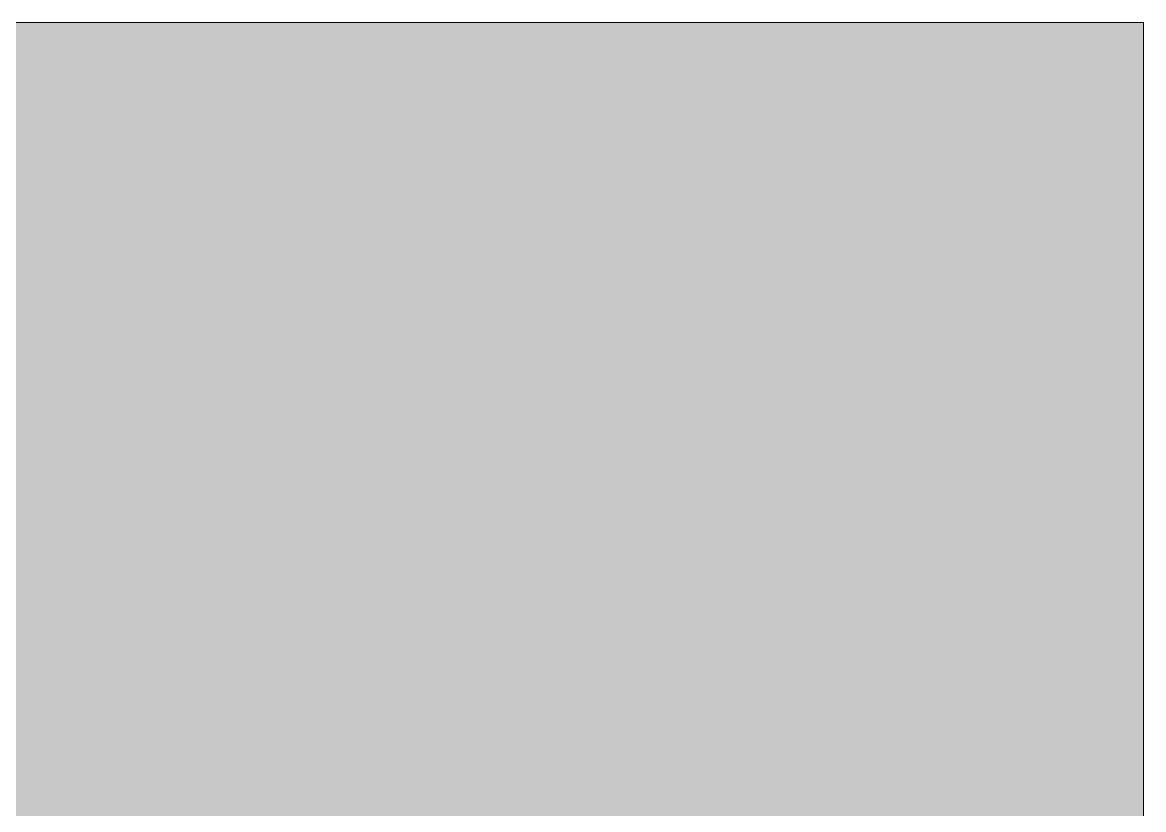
# Model space of a CAD drawing. Header units: inches. Extents: x -4169 to -1846, y 9706 to 12377.
# Drawn here: x -3506.43 to -3489.7, y 10936.26 to 10948 of the extents above; entities that cross this region are included whole.
import ezdxf

# ---------------------------------------------------------------- set-up
doc = ezdxf.new("R2010")
doc.units = ezdxf.units.IN
doc.header["$MEASUREMENT"] = 0
for name, color, linetype, lineweight in [('0-1', 7, 'Continuous', 5), ('0-2', 10, 'Continuous', 18), ('P-SANR-FIXT-1', 253, 'Continuous', 9), ('P-SANR-FIXT-2', 7, 'Continuous', 9)]:
    doc.layers.add(name, color=color, linetype=linetype, lineweight=lineweight)

# ---------------------------------------------------------------- blocks, each defined once
blk = doc.blocks.new('Stacked Washer and Dryer - 26_x25_ - Private-1352637-ENLARGED RCP - 1ST FLOOR PLAN')
at = {"layer": 'P-SANR-FIXT-1'}
blk.add_hatch(color=256, dxfattribs=at).paths.add_polyline_path([(0, 12.5), (0, -12.5), (26, -12.5), (26, 12.5), (22.586, 12.5)], flags=0)
at = {"layer": 'P-SANR-FIXT-2'}
for q in [(0, 12.5), (26, -12.5)]:
    blk.add_line((0, -12.5), q, dxfattribs=at)
blk = doc.blocks.new('CTR - 1st Phase - Unit Layouts_rvt-1-ENLARGED RCP - 1ST FLOOR PLAN')
at = {"layer": '0-2', "rotation": 180}
blk.add_blockref('Stacked Washer and Dryer - 26_x25_ - Private-1352637-ENLARGED RCP - 1ST FLOOR PLAN', (-3489.699, 10935.504), dxfattribs=at)

msp = doc.modelspace()

# ---------------------------------------------------------------- block references
at = {"layer": '0-1'}
msp.add_blockref('CTR - 1st Phase - Unit Layouts_rvt-1-ENLARGED RCP - 1ST FLOOR PLAN', (0, 0), dxfattribs=at)

doc.saveas('drawing.dxf')
